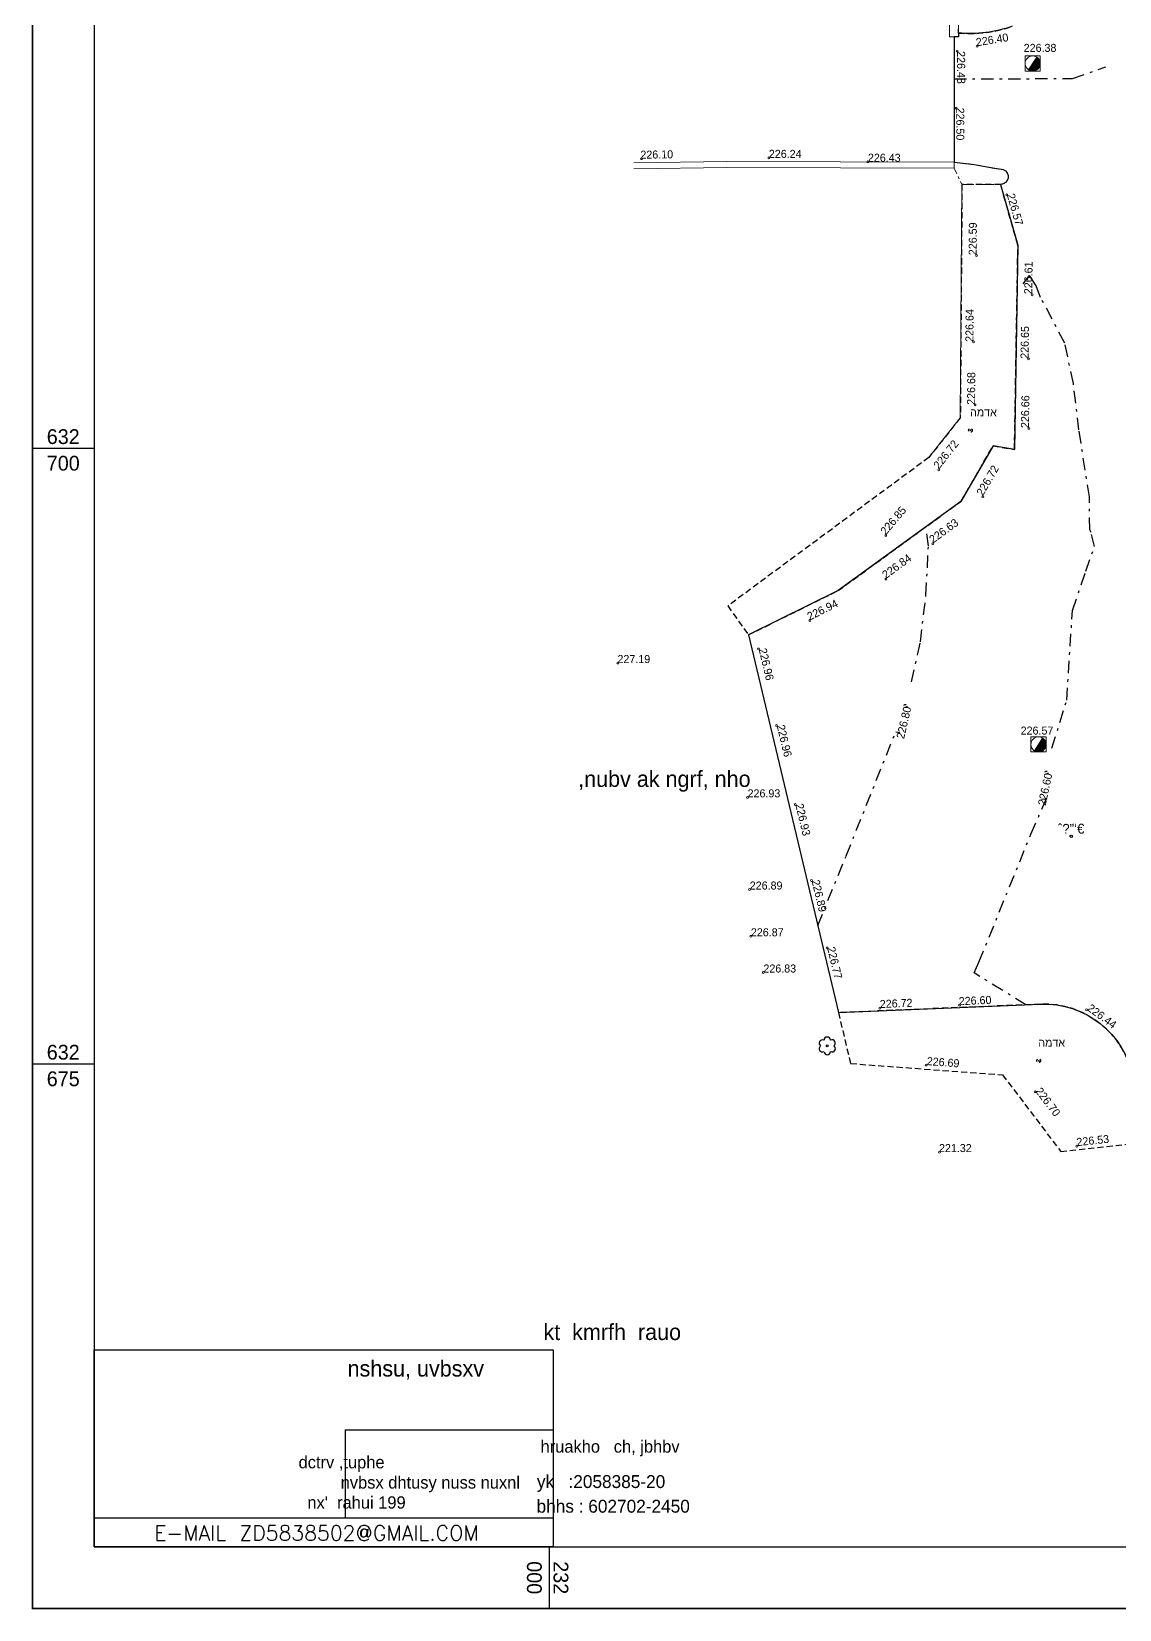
# Model space of a CAD drawing. Extents: x 231979 to 232154, y 632653 to 632930.
# Drawn here: x 231979 to 232023.2, y 632652.9 to 632716.9 of the extents above; entities that cross this region are included whole.
import ezdxf
from ezdxf.enums import TextEntityAlignment as Align

# ---------------------------------------------------------------- set-up
doc = ezdxf.new("R2010")
doc.units = 0
doc.header["$MEASUREMENT"] = 0
doc.header["$PDMODE"] = 32
doc.header["$PDSIZE"] = 0.15
for name, pattern in [('DASHDOT', [1, 0.5, -0.25, 0, -0.25]), ('DASHED2', [0.375, 0.25, -0.125]), ('DIVIDE2', [0.625, 0.25, -0.125, 0, -0.125, 0, -0.125]), ('HIDDEN', [0.375, 0.25, -0.125])]:
    doc.linetypes.add(name, pattern=pattern)
for name, color, linetype in [('1201', 7, 'Continuous'), ('1202', 7, 'Continuous'), ('1203', 7, 'Continuous'), ('1506', 252, 'DASHDOT')]:
    doc.layers.add(name, color=color, linetype=linetype)
for name, color, linetype, lineweight in [('1502', 7, 'Continuous', 20), ('2401', 7, 'Continuous', 30), ('2404', 7, 'HIDDEN', 30), ('2407', 7, 'DIVIDE2', 20), ('2602', 8, 'Continuous', 20), ('2603', 8, 'Continuous', 20), ('2801', 3, 'Continuous', 25), ('2810', 3, 'DASHED2', 25), ('4804', 29, 'Continuous', 20)]:
    doc.layers.add(name, color=color, linetype=linetype, lineweight=lineweight)
doc.styles.add('GRID', font='txt')
doc.styles.add('hebtext', font='hebtxt.shx')
doc.styles.add('MAVAT_HEBTXT', font='hebtxt.shx')
doc.styles.add('MIRYL', font='miryl.shx')
doc.styles.add('TXT1', font='TXT.SHX', dxfattribs={"height": 0.76})

# ---------------------------------------------------------------- blocks, each defined once
blk = doc.blocks.new('*U1', base_point=(1.23, -0.05))
at = {"color": 0}
for points in [[(0.75, 0.98), (0.66, 1.04), (-0.48, -1.14), (-0.67, -1.04)], [(0.75, 0.98), (-0.48, -1.14), (-0.01, -1.23)], [(1.21, -0.2), (0.75, 0.98), (-0.01, -1.23)], [(1.14, 0.47), (1.04, 0.66), (0.75, 0.98), (0.91, 0.83)], [(1.21, -0.2), (1.23, -0.05), (0.75, 0.98), (1.14, 0.47)], [(1.23, -0.05), (1.23, 0.05), (1.14, 0.47), (1.2, 0.26)], [(-0.48, -1.14), (-0.27, -1.2), (-0.01, -1.23), (-0.06, -1.23)], [(-0.01, -1.23), (0.43, -1.15), (1.21, -0.2), (0.95, -0.78)], [(-0.01, -1.23), (0.01, -1.23), (0.43, -1.15), (0.23, -1.21)], [(0.43, -1.15), (0.63, -1.06), (0.95, -0.78), (0.8, -0.94)], [(0.95, -0.78), (1.07, -0.61), (1.21, -0.2), (1.16, -0.41)]]:
    blk.add_solid(points, dxfattribs=at)
blk = doc.blocks.new('4804')
at = {"layer": '4804'}
blk.add_lwpolyline([(1.23, -1.23), (1.23, 1.23), (-1.24, 1.23), (-1.24, -1.23)], close=True, dxfattribs=at)
blk.add_lwpolyline([(1.23, -0.05), (1.23, 0.05, 0.244643), (0.66, 1.04), (-0.67, -1.04, 0.141736), (-0.01, -1.23), (0.01, -1.23, 0.399207)], format="xyb", close=True, dxfattribs=at)
blk.add_lwpolyline([(0.66, 1.04), (-0.67, -1.04)], dxfattribs=at)
blk.add_circle((0, 0), 1.23, dxfattribs=at)
blk.add_blockref('*U1', (1.23, -0.05), dxfattribs=at)
at = {"style": 'hebtext', "flags": 1}
for tag, p in [('NAME', (3.6, 29.23)), ('COVER', (3.6, 18.7)), ('MATERIAL', (3.6, 8.17)), ('TL', (2.95, -2.37)), ('MANH_TYPE', (3.6, -2.37)), ('IL', (3.6, -12.9))]:
    blk.add_attdef(tag, p, '', height=1.3, dxfattribs=at)
at = {"style": 'hebtext'}
blk.add_attdef('NUMBER', (-0.02, 2.23), '', height=1.3, dxfattribs=at)
blk = doc.blocks.new('2801')
blk.add_circle((0, 0), 0.0362)
for centre, start, end in [((-0.199, 0.113), 63.29374, 237.46954), ((-0.002, 0.229), 3.29374, 177.46954), ((0.198, 0.116), 303.29374, 117.46954), ((-0.198, -0.116), 123.29374, 297.46954), ((0.002, -0.229), 183.29374, 357.46954), ((0.199, -0.113), 243.29374, 57.46954)]:
    blk.add_arc(centre, 0.13, start, end)
at = {"style": 'hebtext'}
for tag, p in [('VEGETATION_NUM', (0.008, 1.922)), ('HIGHT', (0.008, 1.282)), ('VEGETATION_TYPE', (0.008, 0.649))]:
    blk.add_attdef(tag, p, '', height=0.375, dxfattribs=at)
blk = doc.blocks.new('2401')
at = {"color": 2}
blk.add_circle((0, 0), 0.25, dxfattribs=at)
at = {"style": 'hebtext'}
blk.add_attdef('COVER_TYPE', (-10, 1), '', height=1.3, dxfattribs=at)
blk = doc.blocks.new('2810')
blk.add_point((0, 0))
at = {"style": 'hebtext'}
blk.add_attdef('TYPE', (-0.07, 2.27), '', height=1.3, dxfattribs=at)
blk = doc.blocks.new('1502')
blk.add_circle((0, 0), 0.15)
at = {"style": 'hebtext'}
for tag, p in [('METER', (-10.33, 0)), ('CENTIMETER', (1, 0))]:
    blk.add_attdef(tag, p, '', height=1.3, dxfattribs=at)
at = {"style": 'hebtext', "flags": 1}
blk.add_attdef('HEIGHT', (1, 0), '', height=1.3, dxfattribs=at)
blk = doc.blocks.new('1506')
at = {"color": 2}
blk.add_circle((0, 0), 0.25, dxfattribs=at)
at = {"color": 2, "style": 'hebtext'}
blk.add_attdef('HEIGHT', (-5.33, -1), '', height=1.3, dxfattribs=at)

msp = doc.modelspace()

# ---------------------------------------------------------------- linework, layer by layer
at = {"layer": '1201'}
for p, q in [((231981.511, 632700), (231979.011, 632700)), ((231981.511, 632675), (231979.011, 632675)), ((232000, 632655.388), (232000, 632652.888))]:
    msp.add_line(p, q, dxfattribs=at)
msp.add_lwpolyline([(231981.511, 632655.388), (232143.369, 632655.388), (232143.369, 632927.888), (231981.511, 632927.888)], close=True, dxfattribs=at)
msp.add_lwpolyline([(231981.511, 632655.388), (232143.369, 632655.388), (232143.369, 632927.888), (231981.511, 632927.888), (231981.511, 632655.388)], dxfattribs=at)
at = {"layer": '1202', "const_width": 0.075}
msp.add_lwpolyline([(231979.011, 632652.888), (232145.869, 632652.888), (232145.869, 632930.388), (231979.011, 632930.388), (231979.011, 632652.888)], dxfattribs=at)
at = {"layer": '1203'}
msp.add_lwpolyline([(231981.511, 632655.388), (231981.511, 632663.389), (232000.158, 632663.389), (232000.158, 632655.388)], close=True, dxfattribs=at)
for points in [[(231991.717, 632660.147), (231991.717, 632656.571)], [(231991.717, 632660.147), (232000.158, 632660.147)], [(231981.511, 632656.571), (232000.158, 632656.571)]]:
    msp.add_lwpolyline(points, dxfattribs=at)
at = {"layer": '1506'}
for points, elevation in [([(232016.45, 632715.009), (232021.269, 632715.021), (232022.611, 632715.499)], 226.4), ([(232020.428, 632687.824), (232021.027, 632689.776), (232021.263, 632693.425), (232021.8, 632695.012), (232022.154, 632696.017), (232022.015, 632696.589), (232021.966, 632696.697), (232021.949, 632698.029), (232021.524, 632700.751), (232021.299, 632702.642), (232020.945, 632704.279), (232019.968, 632706.136), (232019.787, 632706.602), (232019.506, 632707.022), (232019.243, 632706.683)], 226.6), ([(232020.428, 632687.824), (232021.027, 632689.776), (232021.263, 632693.425), (232021.8, 632695.012), (232022.154, 632696.017), (232022.015, 632696.589), (232021.966, 632696.697), (232021.949, 632698.029), (232021.524, 632700.751), (232021.299, 632702.642), (232020.945, 632704.279), (232019.968, 632706.136), (232019.787, 632706.602), (232019.506, 632707.022), (232019.243, 632706.683)], 226.6), ([(232020.428, 632687.824), (232021.027, 632689.776), (232021.263, 632693.425), (232021.8, 632695.012), (232022.154, 632696.017), (232022.015, 632696.589), (232021.966, 632696.697), (232021.949, 632698.029), (232021.524, 632700.751), (232021.299, 632702.642), (232020.945, 632704.279), (232019.968, 632706.136), (232019.787, 632706.602), (232019.506, 632707.022), (232019.243, 632706.683)], 226.6), ([(232014.719, 632690.527), (232015.087, 632692.147), (232015.308, 632694.059), (232015.412, 632696.042), (232015.308, 632696.821)], 226.8), ([(232014.719, 632690.527), (232015.087, 632692.147), (232015.308, 632694.059), (232015.412, 632696.042), (232015.308, 632696.821)], 226.8), ([(232014.719, 632690.527), (232015.087, 632692.147), (232015.308, 632694.059), (232015.412, 632696.042), (232015.308, 632696.821)], 226.8), ([(232010.91, 632680.626), (232012.071, 632683.456), (232014.081, 632688.497), (232014.25, 632688.459)], 226.8), ([(232010.91, 632680.626), (232012.071, 632683.456), (232014.081, 632688.497), (232014.25, 632688.459)], 226.8), ([(232010.91, 632680.626), (232012.071, 632683.456), (232014.081, 632688.497), (232014.25, 632688.459)], 226.8), ([(232019.369, 632677.406), (232017.265, 632678.698), (232017.458, 632679.134), (232019.576, 632684.337), (232020.194, 632685.759), (232019.998, 632685.748)], 226.6), ([(232019.369, 632677.406), (232017.265, 632678.698), (232017.458, 632679.134), (232019.576, 632684.337), (232020.194, 632685.759), (232019.998, 632685.748)], 226.6), ([(232019.369, 632677.406), (232017.265, 632678.698), (232017.458, 632679.134), (232019.576, 632684.337), (232020.194, 632685.759), (232019.998, 632685.748)], 226.6)]:
    msp.add_lwpolyline(points, dxfattribs=dict(at, elevation=elevation))
at = {"layer": '2401'}
for points in [[(232018.813, 632717.146, -0.110072), (232016.632, 632716.87), (232016.633, 632716.713), (232016.449, 632716.712), (232016.452, 632711.632), (232017.266, 632711.53), (232017.857, 632711.427), (232018.447, 632711.325, -0.835599), (232018.34, 632710.724), (232018.34, 632710.724), (232019.043, 632708.252), (232018.905, 632699.96), (232018.036, 632700.101), (232016.722, 632697.849), (232011.741, 632694.225), (232008.098, 632692.427), (232011.753, 632677.089), (232019.956, 632677.431, -0.371493), (232023.715, 632674.453)], [(232011.753, 632677.089), (232019.956, 632677.431, -0.371493), (232023.715, 632674.453), (232023.997, 632671.792)]]:
    msp.add_lwpolyline(points, format="xyb", dxfattribs=at)
msp.add_lwpolyline([(232018.34, 632710.724), (232019.043, 632708.252), (232018.905, 632699.96), (232018.036, 632700.101), (232016.722, 632697.849), (232011.741, 632694.225), (232008.098, 632692.427)], dxfattribs=at)
at = {"layer": '2404', "elevation": 226.423}
msp.add_lwpolyline([(232018.813, 632717.146, -0.110072), (232016.632, 632716.87), (232016.632, 632716.87), (232016.631, 632717.041, 0.110944)], format="xyb", dxfattribs=at)
at = {"layer": '2404'}
msp.add_lwpolyline([(232016.452, 632711.632), (232017.266, 632711.53), (232018.447, 632711.325)], dxfattribs=at)
at = {"layer": '2407'}
msp.add_lwpolyline([(232016.452, 632711.382), (232016.773, 632710.721), (232018.34, 632710.724, 0.835599), (232018.447, 632711.325), (232017.857, 632711.427), (232017.266, 632711.53), (232016.452, 632711.632)], format="xyb", close=True, dxfattribs=at)
at = {"layer": '2602', "elevation": 226.423}
msp.add_lwpolyline([(232016.556, 632739.981), (232016.554, 632735.596), (232016.561, 632731.185), (232016.59, 632724.969), (232016.632, 632716.87), (232016.633, 632716.713), (232016.265, 632716.711), (232016.222, 632724.967), (232016.193, 632731.184), (232016.186, 632735.596), (232016.188, 632739.981)], close=True, dxfattribs=at)
at = {"layer": '2602'}
msp.add_lwpolyline([(232003.441, 632711.603), (232007.223, 632711.658), (232016.452, 632711.632), (232016.452, 632711.382), (232007.225, 632711.408), (232003.445, 632711.354)], dxfattribs=at)
at = {"layer": '2603'}
msp.add_lwpolyline([(232015.428, 632699.635), (232016.705, 632701.246), (232016.773, 632710.721)], dxfattribs=at)
at = {"layer": '2810'}
msp.add_lwpolyline([(232019.043, 632708.252), (232018.34, 632710.724), (232016.773, 632710.721), (232016.705, 632701.246), (232015.428, 632699.635), (232007.257, 632693.602), (232008.098, 632692.427), (232011.741, 632694.225), (232016.722, 632697.849), (232018.036, 632700.101), (232018.905, 632699.96)], close=True, dxfattribs=at)
msp.add_lwpolyline([(232019.956, 632677.431), (232011.753, 632677.089), (232012.246, 632675.02), (232018.423, 632674.562), (232020.782, 632671.451), (232023.997, 632671.792), (232023.715, 632674.453, 0.371493)], format="xyb", close=True, dxfattribs=at)

# ---------------------------------------------------------------- block references
at = {"layer": '1502'}
ref = msp.add_blockref('1502', (232017.391, 632716.334, 226.399), dxfattribs=dict(at, xscale=0.25, yscale=0.25, zscale=0.25))
ref.add_attrib('HEIGHT', '226.40', (232017.369, 632716.33, 226.399), dxfattribs={"layer": '0', "height": 0.325, "rotation": 9.28267, "style": 'hebtext'})
ref = msp.add_blockref('1502', (232016.576, 632716.138, 226.484), dxfattribs=dict(at, xscale=0.25, yscale=0.25, zscale=0.25))
ref.add_attrib('HEIGHT', '226.48', (232016.576, 632716.134, 226.484), dxfattribs={"layer": '0', "height": 0.325, "rotation": 270.03808, "style": 'hebtext'})
ref = msp.add_blockref('1502', (232016.541, 632713.819, 226.504), dxfattribs=dict(at, xscale=0.25, yscale=0.25, zscale=0.25))
ref.add_attrib('HEIGHT', '226.50', (232016.541, 632713.842, 226.504), dxfattribs={"layer": '0', "height": 0.325, "rotation": 270.03808, "style": 'hebtext'})
ref = msp.add_blockref('1502', (232003.755, 632711.765, 226.097), dxfattribs=dict(at, xscale=0.25, yscale=0.25, zscale=0.25))
ref.add_attrib('HEIGHT', '226.10', (232003.71, 632711.765, 226.097), dxfattribs={"layer": '0', "height": 0.325, "rotation": 0.832, "style": 'hebtext'})
ref = msp.add_blockref('1502', (232008.931, 632711.802, 226.241), dxfattribs=dict(at, xscale=0.25, yscale=0.25, zscale=0.25))
ref.add_attrib('HEIGHT', '226.24', (232008.927, 632711.802, 226.241), dxfattribs={"layer": '0', "height": 0.325, "rotation": 359.83323, "style": 'hebtext'})
ref = msp.add_blockref('1502', (232012.947, 632711.645, 226.429), dxfattribs=dict(at, xscale=0.25, yscale=0.25, zscale=0.25))
ref.add_attrib('HEIGHT', '226.43', (232012.951, 632711.645, 226.429), dxfattribs={"layer": '0', "height": 0.325, "rotation": 359.83323, "style": 'hebtext'})
ref = msp.add_blockref('1502', (232018.591, 632710.306, 226.567), dxfattribs=dict(at, xscale=0.25, yscale=0.25, zscale=0.25))
ref.add_attrib('HEIGHT', '226.57', (232018.592, 632710.302, 226.567), dxfattribs={"layer": '0', "height": 0.325, "rotation": 285.88102, "style": 'hebtext'})
ref = msp.add_blockref('1502', (232017.368, 632707.836, 226.587), dxfattribs=dict(at, xscale=0.25, yscale=0.25, zscale=0.25))
ref.add_attrib('HEIGHT', '226.59', (232017.368, 632707.848, 226.587), dxfattribs={"layer": '0', "height": 0.325, "rotation": 89.59178, "style": 'hebtext'})
ref = msp.add_blockref('1502', (232019.624, 632706.241, 226.612), dxfattribs=dict(at, xscale=0.25, yscale=0.25, zscale=0.25))
ref.add_attrib('HEIGHT', '226.61', (232019.624, 632706.26, 226.612), dxfattribs={"layer": '0', "height": 0.325, "rotation": 89.04208, "style": 'hebtext'})
ref = msp.add_blockref('1502', (232017.236, 632704.332, 226.644), dxfattribs=dict(at, xscale=0.25, yscale=0.25, zscale=0.25))
ref.add_attrib('HEIGHT', '226.64', (232017.236, 632704.328, 226.644), dxfattribs={"layer": '0', "height": 0.325, "rotation": 89.59178, "style": 'hebtext'})
ref = msp.add_blockref('1502', (232019.474, 632703.635, 226.653), dxfattribs=dict(at, xscale=0.25, yscale=0.25, zscale=0.25))
ref.add_attrib('HEIGHT', '226.65', (232019.474, 632703.639, 226.653), dxfattribs={"layer": '0', "height": 0.325, "rotation": 89.04208, "style": 'hebtext'})
ref = msp.add_blockref('1502', (232017.303, 632701.766, 226.681), dxfattribs=dict(at, xscale=0.25, yscale=0.25, zscale=0.25))
ref.add_attrib('HEIGHT', '226.68', (232017.303, 632701.769, 226.681), dxfattribs={"layer": '0', "height": 0.325, "rotation": 89.59178, "style": 'hebtext'})
ref = msp.add_blockref('1502', (232019.491, 632700.814, 226.665), dxfattribs=dict(at, xscale=0.25, yscale=0.25, zscale=0.25))
ref.add_attrib('HEIGHT', '226.66', (232019.491, 632700.825, 226.665), dxfattribs={"layer": '0', "height": 0.325, "rotation": 89.04208, "style": 'hebtext'})
ref = msp.add_blockref('1502', (232015.834, 632699.133, 226.721), dxfattribs=dict(at, xscale=0.25, yscale=0.25, zscale=0.25))
ref.add_attrib('HEIGHT', '226.72', (232015.836, 632699.136, 226.721), dxfattribs={"layer": '0', "height": 0.325, "rotation": 51.59259, "style": 'hebtext'})
ref = msp.add_blockref('1502', (232017.617, 632698.041, 226.721), dxfattribs=dict(at, xscale=0.25, yscale=0.25, zscale=0.25))
ref.add_attrib('HEIGHT', '226.72', (232017.619, 632698.045, 226.721), dxfattribs={"layer": '0', "height": 0.325, "rotation": 59.72582, "style": 'hebtext'})
ref = msp.add_blockref('1502', (232013.674, 632696.459, 226.847), dxfattribs=dict(at, xscale=0.25, yscale=0.25, zscale=0.25))
ref.add_attrib('HEIGHT', '226.85', (232013.676, 632696.462, 226.847), dxfattribs={"layer": '0', "height": 0.325, "rotation": 49.68514, "style": 'hebtext'})
ref = msp.add_blockref('1502', (232015.587, 632696.128, 226.635), dxfattribs=dict(at, xscale=0.25, yscale=0.25, zscale=0.25))
ref.add_attrib('HEIGHT', '226.63', (232015.59, 632696.13, 226.635), dxfattribs={"layer": '0', "height": 0.325, "rotation": 36.04398, "style": 'hebtext'})
ref = msp.add_blockref('1502', (232013.683, 632694.695, 226.84), dxfattribs=dict(at, xscale=0.25, yscale=0.25, zscale=0.25))
ref.add_attrib('HEIGHT', '226.84', (232013.68, 632694.693, 226.84), dxfattribs={"layer": '0', "height": 0.325, "rotation": 36.04398, "style": 'hebtext'})
ref = msp.add_blockref('1502', (232010.585, 632693.008, 226.942), dxfattribs=dict(at, xscale=0.25, yscale=0.25, zscale=0.25))
ref.add_attrib('HEIGHT', '226.94', (232010.582, 632693.007, 226.942), dxfattribs={"layer": '0', "height": 0.325, "rotation": 26.26649, "style": 'hebtext'})
ref = msp.add_blockref('1502', (232002.789, 632691.285, 227.188), dxfattribs=dict(at, xscale=0.25, yscale=0.25, zscale=0.25))
ref.add_attrib('HEIGHT', '227.19', (232002.777, 632691.285, 227.188), dxfattribs={"layer": '0', "height": 0.325, "style": 'hebtext'})
ref = msp.add_blockref('1502', (232008.508, 632691.856, 226.962), dxfattribs=dict(at, xscale=0.25, yscale=0.25, zscale=0.25))
ref.add_attrib('HEIGHT', '226.96', (232008.511, 632691.845, 226.962), dxfattribs={"layer": '0', "height": 0.325, "rotation": 283.40493, "style": 'hebtext'})
ref = msp.add_blockref('1502', (232009.243, 632688.748, 226.96), dxfattribs=dict(at, xscale=0.25, yscale=0.25, zscale=0.25))
ref.add_attrib('HEIGHT', '226.96', (232009.246, 632688.737, 226.96), dxfattribs={"layer": '0', "height": 0.325, "rotation": 283.40493, "style": 'hebtext'})
ref = msp.add_blockref('1502', (232008.06, 632685.83, 226.934), dxfattribs=dict(at, xscale=0.25, yscale=0.25, zscale=0.25))
ref.add_attrib('HEIGHT', '226.93', (232008.063, 632685.83, 226.934), dxfattribs={"layer": '0', "height": 0.325, "style": 'hebtext'})
ref = msp.add_blockref('1502', (232010.001, 632685.538, 226.934), dxfattribs=dict(at, xscale=0.25, yscale=0.25, zscale=0.25))
ref.add_attrib('HEIGHT', '226.93', (232010.002, 632685.534, 226.934), dxfattribs={"layer": '0', "height": 0.325, "rotation": 283.40493, "style": 'hebtext'})
ref = msp.add_blockref('1502', (232008.14, 632682.087, 226.893), dxfattribs=dict(at, xscale=0.25, yscale=0.25, zscale=0.25))
ref.add_attrib('HEIGHT', '226.89', (232008.151, 632682.087, 226.893), dxfattribs={"layer": '0', "height": 0.325, "style": 'hebtext'})
ref = msp.add_blockref('1502', (232010.66, 632682.451, 226.893), dxfattribs=dict(at, xscale=0.25, yscale=0.25, zscale=0.25))
ref.add_attrib('HEIGHT', '226.89', (232010.663, 632682.44, 226.893), dxfattribs={"layer": '0', "height": 0.325, "rotation": 283.40493, "style": 'hebtext'})
ref = msp.add_blockref('1502', (232008.193, 632680.188, 226.868), dxfattribs=dict(at, xscale=0.25, yscale=0.25, zscale=0.25))
ref.add_attrib('HEIGHT', '226.87', (232008.197, 632680.188, 226.868), dxfattribs={"layer": '0', "height": 0.325, "style": 'hebtext'})
ref = msp.add_blockref('1502', (232011.292, 632679.722, 226.772), dxfattribs=dict(at, xscale=0.25, yscale=0.25, zscale=0.25))
ref.add_attrib('HEIGHT', '226.77', (232011.293, 632679.718, 226.772), dxfattribs={"layer": '0', "height": 0.325, "rotation": 283.40493, "style": 'hebtext'})
ref = msp.add_blockref('1502', (232008.701, 632678.717, 226.826), dxfattribs=dict(at, xscale=0.25, yscale=0.25, zscale=0.25))
ref.add_attrib('HEIGHT', '226.83', (232008.705, 632678.717, 226.826), dxfattribs={"layer": '0', "height": 0.325, "style": 'hebtext'})
ref = msp.add_blockref('1502', (232013.437, 632677.272, 226.723), dxfattribs=dict(at, xscale=0.25, yscale=0.25, zscale=0.25))
ref.add_attrib('HEIGHT', '226.72', (232013.441, 632677.272, 226.723), dxfattribs={"layer": '0', "height": 0.325, "rotation": 2.38408, "style": 'hebtext'})
ref = msp.add_blockref('1502', (232016.67, 632677.39, 226.604), dxfattribs=dict(at, xscale=0.25, yscale=0.25, zscale=0.25))
ref.add_attrib('HEIGHT', '226.60', (232016.647, 632677.389, 226.604), dxfattribs={"layer": '0', "height": 0.325, "rotation": 2.38408, "style": 'hebtext'})
ref = msp.add_blockref('1502', (232021.833, 632677.203, 226.436), dxfattribs=dict(at, xscale=0.25, yscale=0.25, zscale=0.25))
ref.add_attrib('HEIGHT', '226.44', (232021.83, 632677.206, 226.436), dxfattribs={"layer": '0', "height": 0.325, "rotation": 323.56927, "style": 'hebtext'})
ref = msp.add_blockref('1502', (232015.319, 632674.96, 226.693), dxfattribs=dict(at, xscale=0.25, yscale=0.25, zscale=0.25))
ref.add_attrib('HEIGHT', '226.69', (232015.331, 632674.96, 226.693), dxfattribs={"layer": '0', "height": 0.325, "rotation": 355.75088, "style": 'hebtext'})
ref = msp.add_blockref('1502', (232019.749, 632673.876, 226.698), dxfattribs=dict(at, xscale=0.25, yscale=0.25, zscale=0.25))
ref.add_attrib('HEIGHT', '226.70', (232019.735, 632673.894, 226.698), dxfattribs={"layer": '0', "height": 0.325, "rotation": 307.1778, "style": 'hebtext'})
ref = msp.add_blockref('1502', (232015.858, 632671.424, 221.323), dxfattribs=dict(at, xscale=0.25, yscale=0.25, zscale=0.25))
ref.add_attrib('HEIGHT', '221.32', (232015.839, 632671.424, 221.323), dxfattribs={"layer": '0', "height": 0.325, "style": 'hebtext'})
ref = msp.add_blockref('1502', (232021.439, 632671.664, 226.525), dxfattribs=dict(at, xscale=0.25, yscale=0.25, zscale=0.25))
ref.add_attrib('HEIGHT', '226.53', (232021.443, 632671.664, 226.525), dxfattribs={"layer": '0', "height": 0.325, "rotation": 6.0548, "style": 'hebtext'})
at = {"layer": '1506', "xscale": 0.25, "yscale": 0.25, "zscale": 0.25}
for p, rotation, values in [((232014.474, 632689.538, 226.8), 77.00000000000001, {'HEIGHT': '226.80'}), ((232014.474, 632689.538, 226.8), 77.00000000000001, {'HEIGHT': '226.80'}), ((232014.474, 632689.538, 226.8), 77.00000000000001, {'HEIGHT': '226.80'}), ((232020.202, 632686.831, 226.6), 78, {'HEIGHT': '226.60'}), ((232020.202, 632686.831, 226.6), 78, {'HEIGHT': '226.60'}), ((232020.202, 632686.831, 226.6), 78, {'HEIGHT': '226.60'})]:
    msp.add_blockref('1506', p, dxfattribs=dict(at, rotation=rotation)).add_auto_attribs(values)
at = {"layer": '2401', "lineweight": 0}
ref = msp.add_blockref('2401', (232021.21, 632684.244), dxfattribs=dict(at, xscale=0.2000000000015927, yscale=0.2000000000015927, zscale=0.2000000000015927, rotation=48.60436385622909))
ref.add_attrib('NAME', 'ˆ\x8c”‘€', dxfattribs={"layer": '0', "height": 0.4, "rotation": 0.50521, "style": 'MAVAT_HEBTXT'}).set_placement((232021.207, 632684.563), align=Align.MIDDLE)
at = {"layer": '2801'}
msp.add_blockref('2801', (232011.3, 632675.737), dxfattribs=at)
at = {"layer": '2810', "xscale": 0.25, "yscale": 0.25, "zscale": 0.25}
for p in [(232017.118, 632700.736), (232019.89, 632675.135)]:
    msp.add_blockref('2810', p, dxfattribs=at).add_auto_attribs({'TYPE': 'המדא'})
at = {"layer": '4804'}
ref = msp.add_blockref('4804', (232019.646, 632715.634, 226.382), dxfattribs=dict(at, xscale=0.25, yscale=0.25, zscale=0.25))
ref.add_attrib('TL', '226.38', (232019.28, 632716.105, 226.382), dxfattribs={"layer": '0', "height": 0.325, "style": 'hebtext'})
ref = msp.add_blockref('4804', (232019.882, 632687.98, 226.63), dxfattribs=dict(at, xscale=0.25, yscale=0.25, zscale=0.25))
ref.add_attrib('TL', '226.57', (232019.156, 632688.38, 226.63), dxfattribs={"layer": '0', "height": 0.325, "style": 'hebtext'})

# ---------------------------------------------------------------- texts
at = {"layer": '1201', "style": 'GRID'}
for p in [(231980.261, 632700), (231980.261, 632675)]:
    msp.add_text('632', height=0.6, dxfattribs=at).set_placement(p, align=Align.BOTTOM_CENTER)
for s, p in [('700', (231980.261, 632699.7)), ('675', (231980.261, 632674.7))]:
    msp.add_text(s, height=0.6, dxfattribs=at).set_placement(p, align=Align.TOP_CENTER)
msp.add_text('000', height=0.6, rotation=270, dxfattribs=at).set_placement((231999.7, 632654.138), align=Align.TOP_CENTER)
msp.add_text('232', height=0.6, rotation=270, dxfattribs=at).set_placement((232000, 632654.138), align=Align.BOTTOM_CENTER)
at = {"layer": '1203'}
for s, height, style, p in [(',nubv ak ngrf, nho', 0.65427, 'MIRYL', (232001.18, 632686.254)), ('kt  kmrfh  rauo', 0.65427, 'MIRYL', (231999.769, 632663.791)), ('nshsu, uvbsxv ', 0.65427, 'MIRYL', (231991.812, 632662.309)), ('hruakho   ch, jbhbv', 0.5, 'MIRYL', (231999.652, 632659.218)), ('dctrv ,tuphe', 0.5, 'MIRYL', (231989.822, 632658.58)), ('nvbsx dhtusy nuss nuxnl', 0.5, 'MIRYL', (231991.532, 632657.759)), ('yk   :2058385-20   ', 0.52342, 'MIRYL', (231999.504, 632657.781)), ("nx'  rahui 199", 0.5, 'MIRYL', (231990.179, 632656.944)), ('bhhs : 602702-2450', 0.52342, 'MIRYL', (231999.49, 632656.78)), ('E-MAIL ZD5838502@GMAIL.COM', 0.608, 'TXT1', (231983.958, 632655.651))]:
    msp.add_text(s, height=height, dxfattribs=dict(at, style=style)).set_placement(p)

doc.saveas('drawing.dxf')
